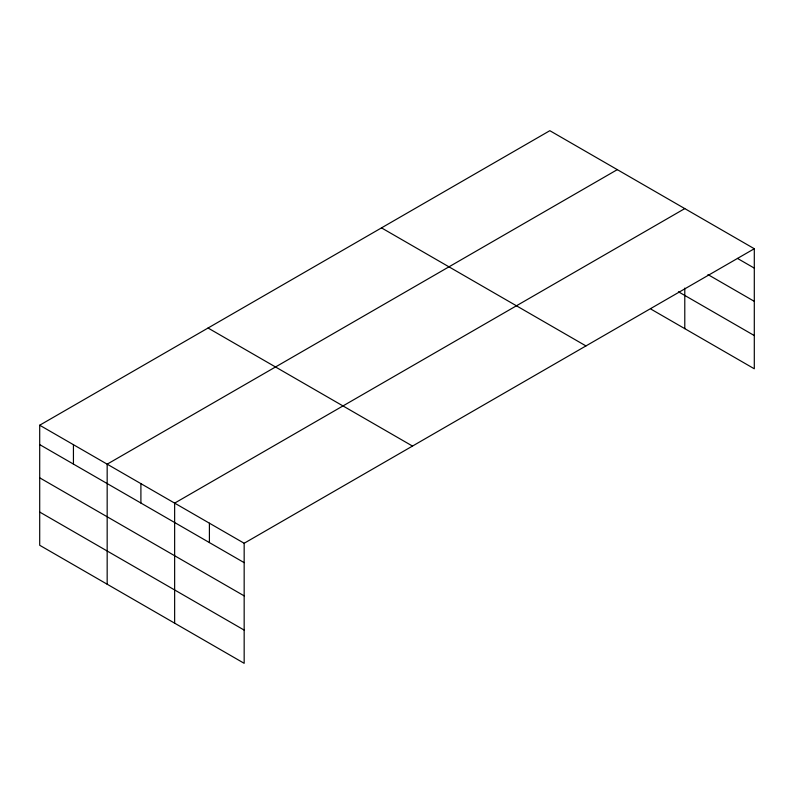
<?xml version="1.0" encoding="UTF-8"?>
<svg xmlns="http://www.w3.org/2000/svg" width="794" height="794" viewBox="0 0 794 794"><rect width="100%" height="100%" fill="white"/><g stroke="black" fill="none" stroke-linecap="round" stroke-linejoin="round"><path stroke-width="1.19" d="M754.3 248.73L549.835 130.692L39.7 425.217L39.7 545.27L244.165 663.308L244.165 543.255L754.3 248.73L754.3 368.783L651.05 309.174M617.315 169.638L107.17 464.172L107.17 584.225M684.785 208.594L174.64 503.128L174.64 623.181M737.447 258.397L754.3 268.124M707.96 274.585L754.3 301.343M678.453 291.785L754.3 335.564M381.497 227.878L585.952 345.926M208.048 328.021L412.503 446.069M39.7 425.217L244.165 543.255M39.7 444.61L244.165 562.648M39.7 477.819L244.165 595.867M39.7 512.051L244.165 630.089M684.785 288.103L684.785 328.647M209.408 523.186L209.408 542.58M140.905 483.645L140.905 503.039M73.435 444.69L73.435 464.083"/></g></svg>
